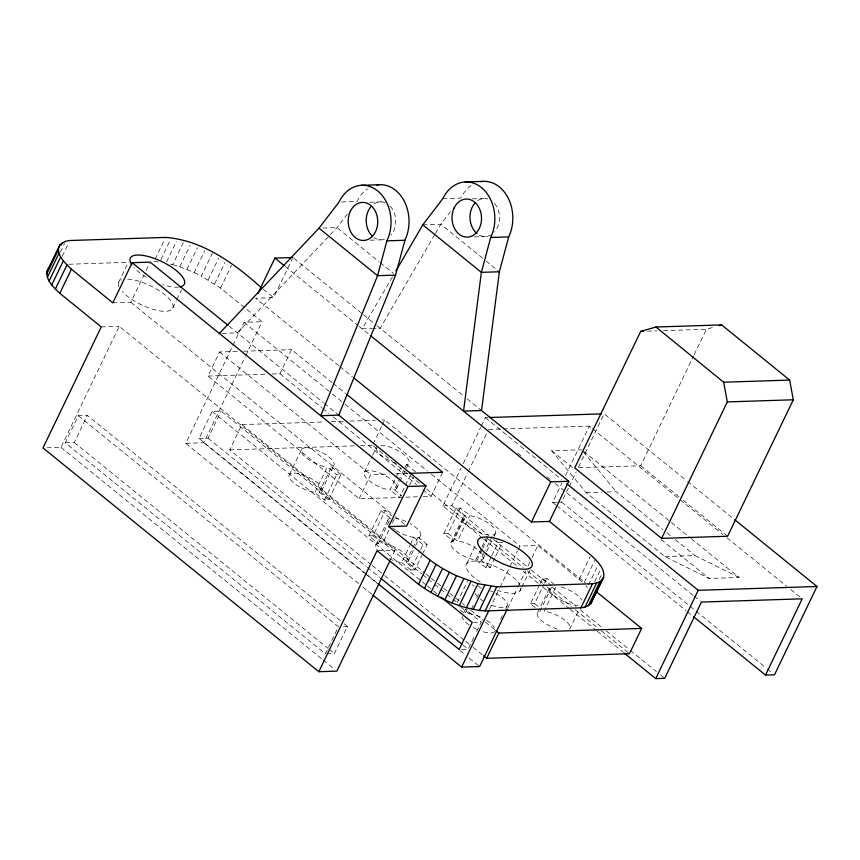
<?xml version="1.0" encoding="UTF-8"?>
<svg xmlns="http://www.w3.org/2000/svg" width="860" height="860" viewBox="0 0 860 860"><rect width="100%" height="100%" fill="white"/><g stroke="black" fill="none" stroke-linecap="round" stroke-linejoin="round"><path stroke-width="0.64" stroke-dasharray="4.3 3.22" d="M60.404 252.13L64.468 243.702M62.264 256.162L68.639 242.918M118.648 282.37L128.495 261.902M46.859 447.813L60.995 447.35L119.239 326.338L395.073 550.11L390.418 559.795M112.832 302.838L130.827 302.258L143.9 275.103M146.168 270.384L149.575 263.3M78.314 415.702L338.41 626.703L325.37 653.793L65.285 442.792L78.314 415.702L87.322 415.412L341.173 621.339M155.144 259.096L164.991 238.618M160.863 259.559L170.129 240.295M65.285 442.792L74.282 442.502L87.322 415.412M166.56 261.827L176.418 241.359M170.474 264.117L172.709 264.665L183.728 241.778M172.709 264.665L179.751 266.826L190.189 245.154M179.751 266.826L186.964 269.492L197.392 247.82M172.828 308.041L176.3 300.817M176.88 299.613L181.514 289.981M186.964 269.492L194.199 272.609L204.626 250.926M245.724 355.621L262.021 321.737L220.536 288.1L201.315 276.092L212.323 253.216M208.163 279.887L218.59 258.215M214.613 283.918L225.051 262.246M220.536 288.1L231.544 265.224M402.673 497.445L359.125 498.682L207.98 376.067L219.569 351.987L238.242 351.385M358.577 583.499L185.781 443.33L232.383 346.515M232.963 345.301L244.025 322.317L262.021 321.737M366.564 574.362L199.069 438.471L212.108 411.381L221.106 411.091L421.894 573.986M185.781 443.33L203.788 442.75L245.132 356.825M338.894 365.779L255.613 298.226L273.62 297.646L292.368 258.688M199.069 438.471L208.066 438.181L221.106 411.091M371.208 564.654L229.727 449.877L241.897 424.593L324.639 421.927M271.975 374.003L279.973 373.745L291.572 349.665L332.218 382.635M289.444 474.537L301.613 449.253M315.083 492.296L327.252 467.012L336.701 474.677L340.893 474.537L328.724 499.832L324.532 499.961L314.115 492.232A18.081 6.364 25.7 0 1 289.304 477.493A18.081 6.364 25.7 0 1 307.977 476.892A18.081 6.364 25.7 0 1 320.017 492.038L319.286 492.167L331.455 466.873L332.186 466.754A18.081 6.364 25.7 0 0 320.146 451.608A18.081 6.364 25.7 0 0 301.473 452.209A18.081 6.364 25.7 0 0 326.284 466.948L327.252 467.012M321.565 490.985L333.734 465.701M324.532 499.961L336.701 474.677M373.1 444.072L381.786 426.001M382.367 424.797L384.689 419.981L585.456 582.854M364.436 472.118L371.971 456.466M372.552 455.262L376.605 446.834M359.125 498.682L370.714 474.602L389.387 474M380.7 445.351A18.081 6.364 25.7 0 1 402.405 453.424A18.081 6.364 25.7 0 1 407.178 464.335L406.447 464.454L394.278 489.748L395.009 489.619A18.081 6.364 25.7 0 0 382.969 474.473A18.081 6.364 25.7 0 0 364.296 475.075A18.081 6.364 25.7 0 0 389.107 489.813L390.075 489.877L400.502 468.206M381.044 510.657L390.494 518.322L378.325 543.606L368.875 535.941L381.044 510.657L385.248 510.517L391.859 515.882M368.875 535.941L373.079 535.802L385.248 510.517M396.557 488.566L408.737 463.271M376.035 544.788L388.204 519.494M410.532 474.666L399.524 497.542L390.075 489.877M409.521 485.362L413.574 476.935M373.079 535.802L382.528 543.466L388.903 530.222M392.375 522.998L394.116 519.386M326.66 653.75L334.368 653.503L347.408 626.413L342.215 622.188M423.12 496.618L431.118 496.36L442.706 472.28M389.268 558.699A18.081 6.364 25.7 0 0 400.706 562.483L401.674 562.547L409.79 545.692M410.37 544.487L413.843 537.263L422.948 544.638L427.14 544.509L423.088 552.937M422.507 554.141L414.971 569.793L405.877 562.408L418.046 537.124L418.777 537.005A18.081 6.364 25.7 0 0 410.22 523.665M408.167 561.225L415.111 546.777M415.692 545.573L420.336 535.941M401.674 562.547L410.779 569.933L420.046 550.669M420.626 549.465L422.948 544.638M482.503 538.102L442.857 505.938L460.895 468.442M463.228 463.604L480.697 427.312M481.277 426.098L485.352 417.637L488.018 417.551M442.857 505.938L451.855 505.648L467.582 472.968M468.162 471.753L486.803 433.021M456.036 508.238L465.604 515.989L453.435 541.284L443.867 533.523L456.036 508.238L460.24 508.099L470.656 515.828A18.081 6.364 25.7 0 1 490.662 524.933A18.081 6.364 25.7 0 1 493.769 534.587L492.92 534.608L485.384 550.26M443.867 533.523L448.071 533.383L460.24 508.099M451.027 542.37L463.196 517.075M494.833 557.925L490.2 567.557L485.997 567.697L475.698 560.064A18.081 6.364 25.7 0 1 455.692 550.959A18.081 6.364 25.7 0 1 452.586 541.306L464.755 516.021L465.604 515.989M448.071 533.383L457.52 541.048L469.689 515.763M466.743 563.59L476.01 544.315M475.698 560.064L481.492 548.013M482.073 546.809L487.287 535.973M476.956 560.365L482.17 549.529M482.75 548.325L488.544 536.285M457.208 602.58L467.636 580.898M490.2 567.557L480.751 559.892L484.803 551.464M483.159 558.807L486.05 552.787M486.631 551.582L493.586 537.135M494.167 535.931L495.328 533.523M463.787 612.621L465.529 609.009M485.997 567.697L491.21 556.861M491.791 555.657L498.166 542.413L502.369 542.273L495.414 556.721M467.238 609.03L464.916 613.846L460.197 610.019M460.616 606.816L469.119 613.717L470.861 610.105M471.43 608.901L473.172 605.289M476.655 598.066L478.386 594.453M461.734 649.397L468.162 649.182L473.828 637.411M476.666 631.519L481.202 622.092L465.593 609.428M489.577 609.009L499.477 588.444M500.068 587.229L509.378 567.869M509.969 566.654L517.537 550.927M518.118 549.712L519.87 546.089L537.865 545.509L582.843 582.521M555.775 504.938L552.647 502.39L561.967 483.03M565.461 475.763L589.347 426.13L591.433 427.829M500.552 619.437L502.283 615.824M505.766 608.601L506.927 606.192M507.583 608.428L517.483 587.864M518.064 586.649L525.632 570.922M527.965 566.073L529.706 562.451M532.039 557.603L537.865 545.509M557.785 502.229L561.644 502.1L568.632 487.588M569.212 486.384L576.2 471.861M578.522 467.023L604.139 413.8L686.57 480.675M519.999 590.852L521.16 588.444M521.74 587.24L530.427 569.18M535.189 607.601L530.459 603.774L539.736 584.499M540.317 583.295L542.638 578.479L546.831 578.35L553.442 583.714M530.459 603.774L534.662 603.634L543.939 584.37M544.52 583.166L546.831 578.35M537.629 612.61L549.798 587.326A18.081 6.364 25.7 0 0 559.903 599.603A18.081 6.364 25.7 0 0 580.36 604.827M551.496 587.348L539.908 611.428L539.177 611.557A18.081 6.364 25.7 0 0 541.531 620.565A18.081 6.364 25.7 0 0 560.376 629.95M555.7 587.219L544.111 611.299L545.079 611.363A18.081 6.364 25.7 0 1 563.429 619.2A18.081 6.364 25.7 0 1 569.75 629.058L579.016 609.794M579.285 579.135L590.293 556.259M584.316 582.166L594.744 560.483M578.683 467.743L640.721 465.744L693.611 355.846M694.192 354.642L706.393 329.272L715.284 326.725M588.498 585.079L597.764 565.816M594.647 581.79L600.441 569.75M599.248 579.425L602.14 573.405M392.472 276.845L362.157 328.853L372.444 328.52M434.73 234.651L380.152 328.273L373.724 328.477M435.407 233.501L440.793 224.256L450.414 211.7M347.418 214L337.002 227.599L237.371 332.874L221.945 333.379M390.494 518.322L389.763 518.44A18.081 6.364 25.7 0 0 388.419 523.181M378.325 543.606L377.594 543.724A18.081 6.364 25.7 0 0 377.991 550.851M405.877 562.408L406.608 562.289A18.081 6.364 25.7 0 0 403.501 552.636A18.081 6.364 25.7 0 0 383.495 543.541L382.528 543.466M341.613 201.939L357.04 201.444A36.163 28.068 88.2 0 1 367.585 188.791M442.825 198.671L460.831 198.09A36.163 28.068 88.2 0 1 471.377 185.438M472.29 198.864L483.868 198.488M369.789 202.218L381.356 201.842M322.865 228.061L337.002 227.599L379.131 261.773M422.798 224.836L440.793 224.256L484.975 260.096M370.284 240.198L380.571 239.865M474.086 236.887L485.653 236.522M68.843 264.246L128.71 262.311M101.243 326.918L119.239 326.338M647.408 331.175L656.793 330.874M663.49 330.659L706.393 329.272M243.573 351.213L291.572 349.665M207.98 376.067L266.643 374.175M331.304 421.712L343.323 421.325M349.988 421.11L375.347 420.282M382.023 420.067L384.689 419.981M488.555 429.387L501.821 428.957M503.143 428.914L589.347 426.13M229.727 449.877L355.169 445.835M360.512 445.663L372.52 445.276M691.139 538.575L739.095 577.479L709.102 578.447L664.909 556.549L586.187 492.694L551.658 450.726L581.661 449.758M396.051 473.785L408.048 473.398M405.791 497.177L417.788 496.79M586.187 492.694L601.839 492.189M607.063 492.017L616.19 491.716L662.802 529.534M552.647 502.39L556.495 502.272M452.586 541.306L453.435 541.284M378.368 550.647L395.073 550.11M480.751 559.892L481.6 559.871A18.081 6.364 25.7 0 0 478.493 550.217A18.081 6.364 25.7 0 0 458.487 541.112L457.52 541.048M664.909 556.549L694.912 555.582L739.095 577.479M410.779 569.933L414.971 569.793M343.559 626.532L347.408 626.413M473.484 622.339L481.202 622.092M394.697 518.182L395.664 518.247A18.081 6.364 25.7 0 1 406.027 521.515M413.843 537.263L412.875 537.188A18.081 6.364 25.7 0 1 396.352 530.588M469.119 613.717L470.087 613.782A18.081 6.364 25.7 0 1 482.578 618.082M153.983 261.505L158.552 261.87M489.125 535.081L487.867 534.769A18.081 6.364 25.7 0 1 467.862 525.664A18.081 6.364 25.7 0 1 464.755 516.021M194.199 272.609L201.315 276.092M486.007 260.935L499.359 271.771M687.613 481.525L733.526 518.763M640.721 465.744L679.002 496.8M683.141 500.154L727.625 536.242M592.476 428.678L722.905 534.479M727.076 537.865L786.556 586.122M790.727 589.509L801.165 597.969M380.163 262.612L393.514 273.448M583.746 451.446L670.284 521.654M671.327 522.504L690.096 537.726M666.941 532.899L671.09 536.253M675.229 539.618L694.912 555.582M551.658 450.726L572.513 467.636M661.136 539.542L709.102 578.447M293.969 258.355L362.501 313.954M363.543 314.792L376.003 324.897M377.046 325.746L462.927 395.417M467.066 398.771L481.546 410.521M485.352 417.637L561.515 479.428M517.774 453.091L520.902 455.628M546.981 476.784L550.12 479.332M555.334 483.556L693.063 595.292M694.106 596.141L700.373 601.226M285.316 266.514L358.007 325.478M359.039 326.327L369.402 334.723M561.644 502.1L688.946 605.375M689.989 606.225L695.202 610.46M696.245 611.299L766.153 668.016M767.195 668.865L772.42 673.09M556.818 505.777L686.205 610.75M687.247 611.589L692.461 615.824M263.246 289.239L273.62 297.646M339.926 366.629L352.417 376.766M333.261 383.485L345.774 393.633M244.025 322.317L331.465 393.246M332.508 394.084L343.957 403.383M345 404.221L427.226 470.936M431.387 474.312L519.87 546.089M406.447 464.454L415.896 472.118M492.92 534.608L494.812 536.145M496.156 540.779L498.166 542.413M542.638 578.479L551.131 585.38M451.855 505.648L488.373 535.275M493.586 539.51L526.976 566.589M531.158 569.976L547.852 583.521M552.023 586.907L576.017 606.375M580.199 609.761L602.107 627.542M606.279 630.928L629.24 649.547M630.283 650.396L656.363 671.553M660.544 674.939L663.673 677.486M229.061 326.133L323.242 402.544M324.274 403.383L337.722 414.294M373.562 446.114L392.278 461.304M393.321 462.153L397.481 465.529M398.524 466.367L419.325 483.245M426.614 489.157L483.825 535.565M487.986 538.94L523.353 567.643M527.513 571.018L543.122 583.671M547.283 587.047L571.212 606.461M575.372 609.837L597.216 627.553M601.376 630.928L629.466 653.718M279.973 373.745L321.672 407.565M322.715 408.414L328.971 413.488M333.142 416.874L416.53 484.524M422.787 489.598L431.118 496.36M483.546 538.951L517.978 566.88M523.192 571.115L538.844 583.811M543.025 587.197L569.105 608.364M570.148 609.213L596.238 630.369M597.281 631.218L623.371 652.375M394.278 489.748L401.835 495.876M534.662 603.634L539.392 607.461M219.569 351.987L370.714 474.602M130.827 302.258L394.181 515.892M395.213 516.742L404.587 524.342M331.455 466.873L340.893 474.537M418.046 537.124L427.14 544.509M478.45 586.133L481.288 588.433M472.366 584.736L474.258 586.262M241.897 424.593L424.99 573.115M426.022 573.964L430.183 577.339M431.225 578.178L436.428 582.403M437.471 583.241L442.674 587.466M443.706 588.315L448.909 592.529M449.952 593.379L461.401 602.656M462.433 603.505L464.518 605.193M470.753 610.256L484.277 621.221M485.319 622.07L494.683 629.66M422.937 574.824L427.097 578.199M428.14 579.049L433.343 583.274M434.386 584.112L439.589 588.337M440.621 589.175L445.824 593.4M446.867 594.238L452.07 598.463M453.112 599.302L456.23 601.839M319.286 492.167L328.724 499.832M212.108 411.381L421.217 581.027M422.26 581.865L426.42 585.251M427.463 586.09L432.666 590.315M433.709 591.153L436.826 593.69M372.251 565.493L383.689 574.781M384.732 575.62L464.83 640.603M465.873 641.442L472.108 646.505M473.15 647.354L482.514 654.944M208.066 438.181L366.199 566.471M367.241 567.321L379.733 577.447M462.959 644.968L468.162 649.182M367.607 575.2L376.97 582.8M203.788 442.75L364.081 572.792M365.124 573.631L377.615 583.768M459.842 650.472L465.056 654.696M469.216 658.072L478.579 665.672M362.737 586.875L372.111 594.475M74.282 442.502L328.133 648.44M329.176 649.279L334.368 653.503M60.995 447.35L322.263 659.308M323.306 660.147L334.755 669.435M585.896 585.843L587.337 587.487M583.338 451.801L616.19 491.716M494.758 631.476A18.081 6.364 25.7 0 1 481.245 631.175M476.935 629.455A18.081 6.364 25.7 0 1 471.742 626.725M468.958 624.887A18.081 6.364 25.7 0 1 462.175 616.652M486.61 620.393A18.081 6.364 25.7 0 1 494.543 627.789M495.79 593.346A18.081 6.364 25.7 0 1 507.228 605.644A18.081 6.364 25.7 0 1 491.264 605.096M482.944 600.839A18.081 6.364 25.7 0 1 480.267 598.968M476.752 595.808A18.081 6.364 25.7 0 1 475.01 593.432M490.458 590.841A18.081 6.364 25.7 0 1 492.619 591.766M396.288 463.325A18.081 6.364 25.7 0 1 376.153 448.447M395.428 529.975A18.081 6.364 25.7 0 1 392.869 528.094M561.193 586.961A18.081 6.364 25.7 0 1 581.715 600.087M520.762 588.165A29.982 10.546 25.7 0 1 497.607 590.358M480.245 581.973A29.982 10.546 25.7 0 1 476.171 561.182A29.982 10.546 25.7 0 1 519.655 584.736M127.624 279.124A29.982 10.546 25.7 0 1 167.313 296.937A29.982 10.546 25.7 0 1 161.347 311.094A29.982 10.546 25.7 0 1 122.346 291.626M118.873 286.477A29.982 10.546 25.7 0 1 121.679 279.822M178.74 287.1A29.982 10.546 25.7 0 1 162.733 284.66M146.35 277.2A29.982 10.546 25.7 0 1 133.934 267.546M384.409 239.435A19.038 14.771 88.2 0 1 374.079 237.543M373.928 203.981A19.038 14.771 88.2 0 1 385.173 202.702M390.268 206.271A19.038 14.771 88.2 0 1 391.139 234.877M490.641 235.081A19.038 14.771 88.2 0 1 478.16 234.393M477.708 200.627A19.038 14.771 88.2 0 1 487.706 198.918M494.554 203.465A19.038 14.771 88.2 0 1 494.919 231.533"/><path stroke-width="1.29" d="M389.838 561L336.84 671.122L318.834 671.703L43 447.931L101.243 326.918L59.813 293.292C53.868 287.455 45.591 280.36 47.042 271.115L59.985 244.584L65.629 241.294L69.789 240.51L165.572 237.414C202.702 240.209 234.447 263.525 261.171 287.562M228.018 325.295L150.145 262.117L132.15 262.698L112.832 302.838L71.401 269.201C65.296 263.192 54.599 254.012 59.985 244.584M318.834 671.703L377.078 550.69L418.562 584.316C438.106 598.259 460.928 609.063 485.115 610.922L580.898 607.837C585.703 607.386 592.185 605.096 592.282 599.377M592.056 601.312L603.655 577.232C605.096 567.976 596.829 560.881 590.874 555.055L549.454 521.418L531.458 521.998L353.46 377.604M549.454 521.418L568.772 481.288L481.546 410.521L499.359 271.771L508.69 236.919A36.163 28.068 88.2 0 0 508.174 198.058A36.163 28.068 88.2 0 0 480.622 181.653M219.375 333.454L319.006 228.179L339.034 202.025A36.163 28.068 88.2 0 1 377.647 190.931A36.163 28.068 88.2 0 1 386.903 240.843L377.572 275.694L320.758 415.713L338.765 415.133L425.979 485.889L406.673 526.03L388.666 526.61L407.984 486.47L425.979 485.889M338.765 415.133L395.568 275.114L404.899 240.262A36.163 28.068 88.2 0 0 404.383 201.412A36.163 28.068 88.2 0 0 376.831 185.007M395.847 271.061L422.798 224.836L442.825 198.671A36.163 28.068 88.2 0 1 481.439 187.577A36.163 28.068 88.2 0 1 490.694 237.5L481.363 272.351L463.551 411.101L481.546 410.521M46.709 274.017L58.297 249.938M61.178 245.068L62.339 242.66M47.397 277.339L58.985 253.259M49.095 281.005L60.684 256.925M51.772 284.94L63.36 260.849M55.362 289.057L66.962 264.977M59.813 293.292L71.401 269.201M257.892 293.507L274.931 258.097L292.938 257.516M418.562 584.316L430.15 560.236L388.666 526.61M424.485 588.509L436.074 564.418L430.15 560.236M430.935 592.54L442.535 568.449L436.074 564.418M437.794 596.335L449.382 572.255L442.535 568.449M444.91 599.818L456.499 575.738L477.977 583.682L496.714 586.842L592.497 583.746C596.829 583.209 601.968 581.758 603.655 577.232M452.145 602.924L463.733 578.845M459.347 605.591L470.936 581.51M466.389 607.762L477.977 583.682M473.118 609.396L484.707 585.316M479.407 610.46L490.995 586.37M485.115 610.922L496.714 586.842M373.154 595.324L461.627 667.102L488.996 610.224M531.458 521.998L550.776 481.869L568.772 481.288M506.991 609.643L479.622 666.521L461.627 667.102M486.674 658.319L498.843 633.035L641.635 628.434L629.466 653.718L486.674 658.319L483.556 655.793M580.898 607.837L592.497 583.746M585.069 607.053L596.657 582.962M588.358 605.676L599.947 581.596M590.702 603.752L602.301 579.672M661.63 538.381L727.313 401.91L723.658 382.206L655.943 327.015L640.7 331.39L574.727 467.872L661.63 538.381L727.625 536.242L793.307 399.782L789.652 380.077L721.637 324.897L655.943 327.015M624.414 653.224L655.718 678.615L698.212 590.315L817 586.488L774.505 674.788L765.507 675.078L693.504 616.674M765.507 675.078L802.208 598.818L701.416 602.064L664.716 678.325L655.718 678.615M47.042 271.115L48.397 268.675M719.1 325.628L721.637 324.897M361.264 185.308L379.271 184.728M465.056 181.965L483.062 181.385M386.903 240.843L404.899 240.262M490.694 237.5L508.69 236.919M395.568 275.114L377.572 275.694L319.006 228.179M499.359 271.771L481.363 272.351L422.798 224.836M640.7 331.39L643.387 331.304M723.658 382.206L789.652 380.077M727.313 401.91L793.307 399.782M489.351 417.508L601.473 413.886M409.381 473.355L442.706 472.28L346.816 394.482M449.382 572.255L456.499 575.738M734.569 519.612L817 586.488M566.74 483.664L698.212 590.315M274.931 258.097L284.284 265.675M370.434 335.572L550.776 481.869M596.904 592.142L641.635 628.434M132.15 262.698L407.984 486.47M495.725 630.509L498.843 633.035M440.987 597.066L472.204 622.382L459.165 649.472L378.013 583.639M380.765 578.286L461.917 644.118M131.816 264.869A29.982 10.546 25.7 0 1 160.239 260.838A29.982 10.546 25.7 0 1 180.149 286.864M372.434 236.21A19.038 14.771 88.2 0 1 370.8 206.83M477.031 233.554A19.038 14.771 88.2 0 1 475.569 202.412M486.061 553.743A29.982 10.546 25.7 0 0 531.587 566.772A29.982 10.546 25.7 0 0 497.231 538.898A29.982 10.546 25.7 0 0 486.061 553.743M350.375 211.216A19.038 14.771 88.2 0 0 362.576 240.445A19.038 14.771 88.2 0 0 375.96 212.635A19.038 14.771 88.2 0 0 350.375 211.216M454.166 207.873A19.038 14.771 88.2 0 0 466.367 237.102A19.038 14.771 88.2 0 0 479.751 209.292A19.038 14.771 88.2 0 0 454.166 207.873"/></g></svg>
